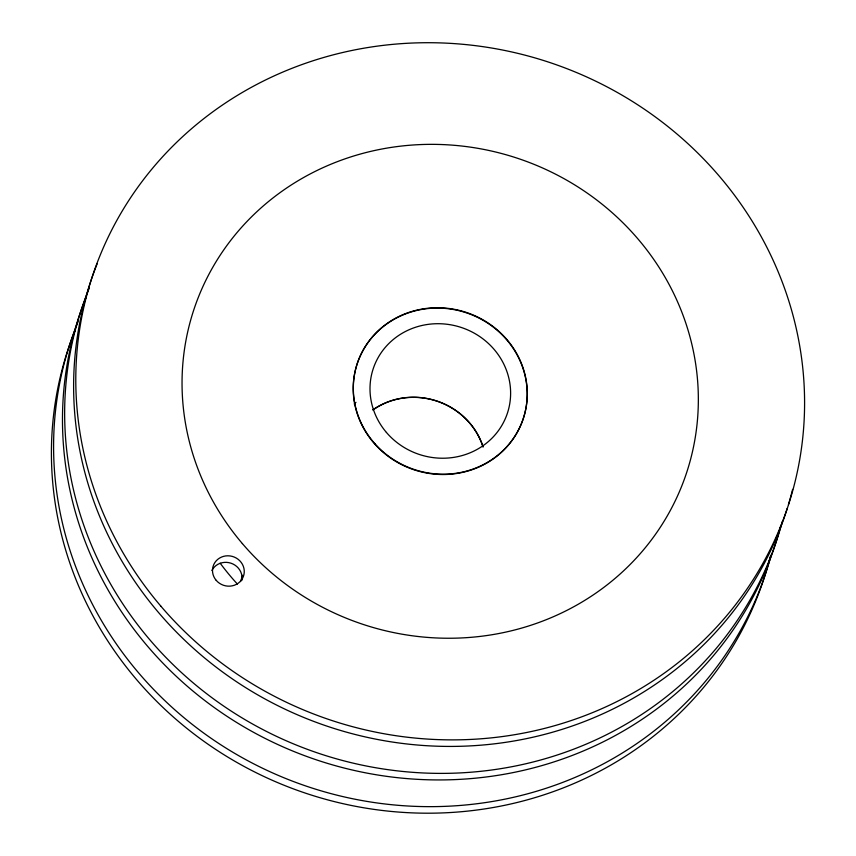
<?xml version="1.0" encoding="UTF-8"?>
<svg xmlns="http://www.w3.org/2000/svg" width="856" height="856" viewBox="0 0 856 856"><rect width="100%" height="100%" fill="white"/><g stroke="black" fill="none" stroke-linecap="round" stroke-linejoin="round"><path stroke-width="1.28" d="M240.568 581.556L242.655 575.285M780.822 525.445A366.325 346.573 18.4 0 1 318.967 760.695A366.325 346.573 18.4 0 1 85.974 297.428M782.331 521.454A366.325 346.573 18.4 0 1 318.486 753.259A366.325 346.573 18.4 0 1 89.152 288.408M237.38 584.049A259.518 245.522 18.4 0 1 220.185 563.227M354.202 403.925A87.451 82.743 18.4 0 1 355.978 402.331M372.981 409.928A70.684 66.875 18.4 0 1 482.977 446.864M372.949 409.799A70.813 66.993 18.4 0 1 483.094 446.832M770.4 556.154A366.325 346.573 18.4 0 1 309.23 794.389A366.325 346.573 18.4 0 1 74.911 330.694M771.256 554.72A366.325 346.573 18.4 0 1 307.422 786.525A366.325 346.573 18.4 0 1 78.089 321.674M787.285 508.293A366.325 346.573 18.4 0 1 321.61 724.283A366.325 346.573 18.4 0 1 97.113 263.926M792.613 489.375A366.325 346.573 18.4 0 1 788.44 504.548M211.892 570.471A15.975 15.108 18.4 0 1 230.853 563.162A15.975 15.108 18.4 0 1 241.927 580.229M374.8 444.082A87.451 82.743 18.4 0 0 522.577 420.628A87.451 82.743 18.4 0 0 423.196 309.187A87.451 82.743 18.4 0 0 374.8 444.082M242.355 543.571A259.518 245.522 18.4 0 0 682.735 483.533A259.518 245.522 18.4 0 0 395.493 146.793A259.518 245.522 18.4 0 0 242.355 543.571M374.917 443.75A87.451 82.743 18.4 0 0 522.695 420.296A87.451 82.743 18.4 0 0 423.303 308.856A87.451 82.743 18.4 0 0 374.917 443.75M386.42 432.44A70.684 66.875 18.4 0 0 506.367 416.091A70.684 66.875 18.4 0 0 428.128 324.37A70.684 66.875 18.4 0 0 386.42 432.44M160.928 606.241A366.325 346.573 18.4 0 0 782.555 521.486A366.325 346.573 18.4 0 0 377.089 46.16A366.325 346.573 18.4 0 0 160.928 606.241M216.204 580.357A15.975 15.108 18.4 0 0 243.307 576.666A15.975 15.108 18.4 0 0 225.631 555.94A15.975 15.108 18.4 0 0 216.204 580.357"/></g></svg>
